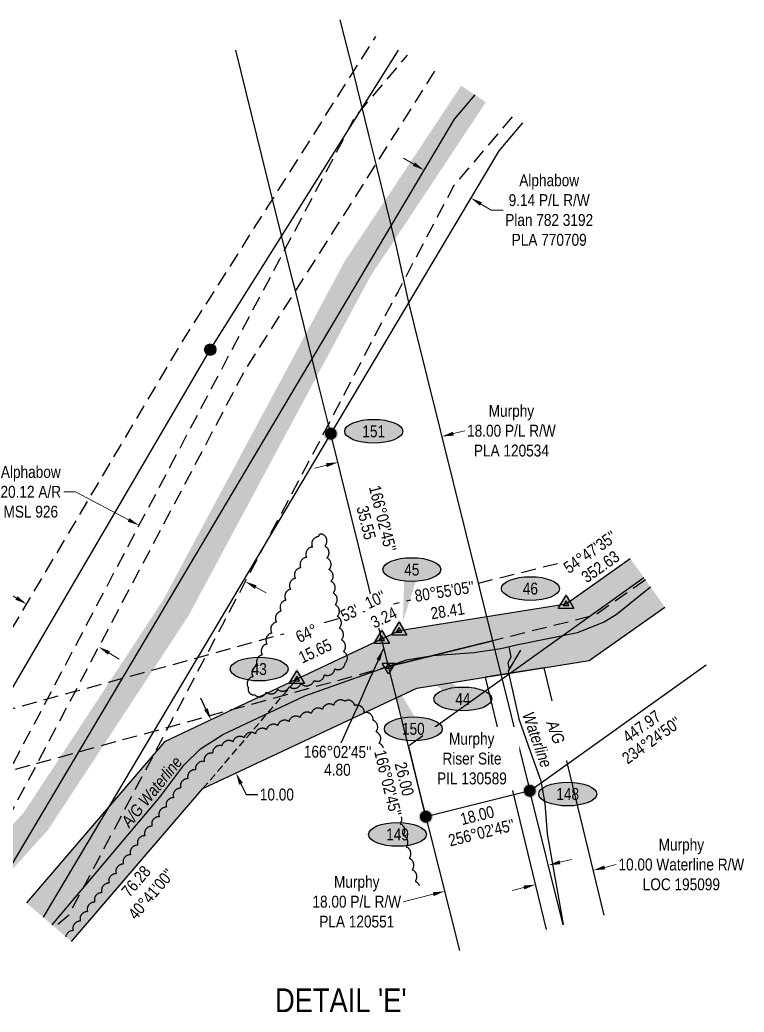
# Model space of a CAD drawing. Extents: x 519217 to 529401, y 6048073 to 6055420.
# Drawn here: x 523217 to 523826, y 6050888 to 6051722 of the extents above; entities that cross this region are included whole.
import ezdxf
from ezdxf.enums import TextEntityAlignment as Align

# ---------------------------------------------------------------- set-up
doc = ezdxf.new("R2010")
doc.units = 0
doc.header["$LTSCALE"] = 5
doc.header["$PDSIZE"] = 0.5
for name, pattern in [('0', [1, 1, 0]), ('foc-ACCESSROAD', [3.75, 2.5, -1.25]), ('foc-FLOWLINE', [3.75, 2.5, -1.25]), ('foc-TRAV', [1.875, 1.25, -0.625]), ('POWERLINE5', [7.8, 2.4, -0.6, 0.6, -0.6, 0.6, -0.6, 2.4])]:
    doc.linetypes.add(name, pattern=pattern)
doc.layers.get('Defpoints').update_dxf_attribs({"color": 9})
for name, color, linetype in [('AS-PIPE-AG', 44, 'Continuous'), ('AS-PIPE-UG-T', 44, 'Continuous'), ('AS-POWER', 104, 'foc-POWER'), ('AS-POWER-EXISTING', 72, 'POWERLINE5'), ('AS-ROADS', 254, 'Continuous'), ('C-AR', 13, 'foc-ACCESSROAD'), ('C-RW', 13, 'Continuous'), ('C-WS', 13, 'foc-ACCESSROAD'), ('DETAIL-T', 7, 'Continuous'), ('F-EZE', 190, 'foc-FLOWLINE'), ('F-RW', 190, 'Continuous'), ('F-WS', 190, 'foc-ACCESSROAD'), ('L-BD', 7, 'Continuous'), ('L-BD1', 253, 'Continuous'), ('L-MON', 1, 'Continuous'), ('P-ELEVATION', 7, 'Continuous'), ('P-PROPOSED', 10, 'Continuous'), ('P-PROPOSED-H', 21, 'Continuous'), ('P-STATION', 7, 'Continuous'), ('P-TRAV', 4, 'foc-TRAV'), ('P-TXT', 4, 'Continuous'), ('T-BUSH', 110, '0')]:
    doc.layers.add(name, color=color, linetype=linetype)
for name, color, linetype, lineweight in [('C-AR-T', 13, 'Continuous', 9), ('C-RW-T', 13, 'Continuous', 9), ('C-WS-T', 13, 'Continuous', 9), ('F-EZE-T', 190, 'Continuous', 9), ('F-RW-T', 190, 'Continuous', 9), ('F-WS-T', 190, 'Continuous', 9)]:
    doc.layers.add(name, color=color, linetype=linetype, lineweight=lineweight)
doc.styles.add('80', font='ARIALN.TTF', dxfattribs={"height": 10})
doc.styles.add('80CG', font='ARIALN.TTF', dxfattribs={"height": 10})
doc.styles.add('80L', font='ARIALN.TTF', dxfattribs={"height": 10})
doc.styles.add('foc-LtypeFont', font='ARIALN.TTF', dxfattribs={"height": 7.35})
doc.linetypes.add('foc-POWER', pattern='A,6,-1,["P",foc-LtypeFont,S=0.2,R=0,X=-0.625,Y=-0.75],-1.24,4', length=12.24)
doc.dimstyles.new('Compass 5 000', dxfattribs={"dimscale": 5, "dimtxt": 9, "dimasz": 2, "dimexe": 0.2, "dimexo": 0.0625, "dimgap": 0.5, "dimtad": 0, "dimtih": 1, "dimtoh": 1, "dimzin": 0, "dimdsep": 46, "dimtxsty": '80CG', "dimcen": 0.1, "dimse1": 1, "dimse2": 1, "dimclrd": 256, "dimclrt": 256, "dimaunit": 1, "dimadec": 4, "dimazin": 0, "dimtfac": 0.06, "dimtofl": 0, "dimtmove": 0, "dimatfit": 1, "dimfxl": 0.2, "dimtolj": 1, "dimtzin": 0, "dimlwd": -1, "dimarcsym": 0})

# ---------------------------------------------------------------- blocks, each defined once
blk = doc.blocks.new('POWERPOLE')
h = blk.add_hatch(color=255)
edge = h.paths.add_edge_path()
edge.add_arc((0, 0), 0.96, 0, 360)
at = {"linetype": 'Continuous'}
for p, q in [((0.68, -0.68), (-0.68, 0.68)), ((-0.68, -0.68), (0.68, 0.68))]:
    blk.add_line(p, q, dxfattribs=at)
blk.add_circle((0, 0), 0.96, dxfattribs=at)
blk = doc.blocks.new('fdia')
at = {"color": 255, "const_width": 1}
blk.add_lwpolyline([(-0.5, 0, 1), (0.5, 0, 1)], format="xyb", close=True, dxfattribs=at)
blk = doc.blocks.new('Fdiaa')
blk.add_blockref('fdia', (0, 0))
blk = doc.blocks.new('fdib')
at = {"color": 1, "const_width": 1.6}
blk.add_lwpolyline([(-0.4, 0, 1), (0.4, 0, 1)], format="xyb", close=True, dxfattribs=at)
at = {"color": 1}
blk.add_circle((0, 0), 0.8, dxfattribs=at)
blk = doc.blocks.new('Fdibb')
blk.add_blockref('fdib', (0, 0))
blk = doc.blocks.new('fdicc')
for name in ['Fdibb', 'Fdiaa']:
    blk.add_blockref(name, (0, 0))
blk = doc.blocks.new('FDI')
blk.add_blockref('fdicc', (0, 0))
blk = doc.blocks.new('TRIA')
blk.add_hatch(color=255).paths.add_polyline_path([(-0.04, 1.52), (-1.47, -0.87), (1.39, -0.87)])
blk = doc.blocks.new('Hybrid_EC')
at = {"color": 251}
for points in [[(-1.3, -0.74), (0, 1.42), (1.3, -0.74)], [(0.47, -0.26), (0, 0.53), (-0.47, -0.26)]]:
    blk.add_lwpolyline(points, close=True, dxfattribs=at)
at = {"layer": 'Defpoints'}
blk.add_circle((0, 0), 0.05, dxfattribs=at)
at = {"xscale": 1.2, "yscale": 1.2, "zscale": 1.2}
blk.add_blockref('TRIA', (0.05, 0.06), dxfattribs=at)
blk = doc.blocks.new('*D561')
at = {"layer": 'Defpoints', "color": 0, "transparency": 16777216}
for p in [(523223.13, 6051230.66), (523223.13, 6051230.66), (523283.71, 6051194.72)]:
    blk.add_point(p, dxfattribs=at)
at = {"layer": 'F-EZE-T', "transparency": 16777216}
for p, q in [((523205.93, 6051240.87), (523195.93, 6051240.87)), ((523214.53, 6051235.76), (523205.93, 6051240.87)), ((523292.31, 6051189.61), (523300.91, 6051184.51))]:
    blk.add_line(p, q, dxfattribs=at)
for points in [[(523215.38, 6051237.2), (523213.68, 6051234.33), (523223.13, 6051230.66)], [(523293.16, 6051191.05), (523291.46, 6051188.18), (523283.71, 6051194.72)]]:
    blk.add_solid(points, dxfattribs=at)
at = {"layer": 'F-EZE-T', "transparency": 16777216, "insert": (523113.29, 6051240.87), "char_height": 10, "attachment_point": 5, "style": '80CG'}
blk.add_mtext('\\A1;ATCO\\PVariable Width Power Line R/W\\PEZE 140356', dxfattribs=at)
blk = doc.blocks.new('*D562')
at = {"layer": 'Defpoints', "color": 0, "transparency": 16777216}
for p in [(523317.66, 6051296.73), (523312.75, 6051287.44), (523401.96, 6051240.29)]:
    blk.add_point(p, dxfattribs=at)
at = {"layer": 'F-WS-T', "transparency": 16777216}
for p, q in [((523264.33, 6051324.92), (523254.33, 6051324.92)), ((523308.82, 6051301.4), (523264.33, 6051324.92)), ((523415.71, 6051244.91), (523424.55, 6051240.23))]:
    blk.add_line(p, q, dxfattribs=at)
for points in [[(523309.6, 6051302.87), (523308.04, 6051299.93), (523317.66, 6051296.73)], [(523416.49, 6051246.38), (523414.93, 6051243.43), (523406.87, 6051249.58)]]:
    blk.add_solid(points, dxfattribs=at)
at = {"layer": 'F-WS-T', "transparency": 16777216, "insert": (523226.6, 6051324.92), "char_height": 10, "attachment_point": 5, "style": '80CG'}
blk.add_mtext('\\A1;Alphabow\\P20.12 A/R\\PMSL 926', dxfattribs=at)
blk = doc.blocks.new('*D563')
at = {"layer": 'C-RW-T', "transparency": 16777216}
for p, q in [((523671.37, 6051013.72), (523681.07, 6051016.16)), ((523564.85, 6050986.9), (523539.7, 6050980.57))]:
    blk.add_line(p, q, dxfattribs=at)
for points in [[(523670.97, 6051015.34), (523671.78, 6051012.11), (523661.67, 6051011.28)], [(523564.44, 6050988.52), (523565.26, 6050985.29), (523574.55, 6050989.34)]]:
    blk.add_solid(points, dxfattribs=at)
at = {"layer": 'Defpoints', "color": 0, "transparency": 16777216}
for p in [(523661.61, 6051011.54), (523574.48, 6050989.6), (523574.55, 6050989.34)]:
    blk.add_point(p, dxfattribs=at)
at = {"layer": 'C-RW-T', "transparency": 16777216, "insert": (523500.61, 6050980.57), "char_height": 10, "attachment_point": 5, "style": '80CG'}
blk.add_mtext('\\A1;Murphy\\P18.00 P/L R/W\\PPLA 120551', dxfattribs=at)
blk = doc.blocks.new('*D564')
at = {"layer": 'C-AR-T', "transparency": 16777216}
for p, q in [((523709.05, 6051009.39), (523718.76, 6051011.8)), ((523641.11, 6050992.55), (523631.4, 6050990.15))]:
    blk.add_line(p, q, dxfattribs=at)
for points in [[(523708.65, 6051011.01), (523709.45, 6051007.78), (523699.35, 6051006.99)], [(523640.71, 6050994.17), (523641.51, 6050990.94), (523650.82, 6050994.96)]]:
    blk.add_solid(points, dxfattribs=at)
at = {"layer": 'Defpoints', "color": 0, "transparency": 16777216}
for p in [(523699.34, 6051007.02), (523699.35, 6051006.99), (523650.81, 6050994.99)]:
    blk.add_point(p, dxfattribs=at)
at = {"layer": 'C-AR-T', "transparency": 16777216, "insert": (523773.44, 6051011.8), "char_height": 10, "attachment_point": 5, "style": '80CG'}
blk.add_mtext('\\A1;Murphy\\P10.00 Waterline R/W\\PLOC 195099', dxfattribs=at)
blk = doc.blocks.new('*D565')
at = {"layer": 'Defpoints', "color": 0, "transparency": 16777216}
for p in [(523556.68, 6051594.36), (523595.94, 6051571.02), (523596.45, 6051571.87)]:
    blk.add_point(p, dxfattribs=at)
at = {"layer": 'F-RW-T', "transparency": 16777216}
for p, q in [((523548.6, 6051600.33), (523540, 6051605.44)), ((523605.05, 6051566.76), (523613.64, 6051561.65)), ((523613.64, 6051561.65), (523623.64, 6051561.65))]:
    blk.add_line(p, q, dxfattribs=at)
for points in [[(523549.45, 6051601.76), (523547.74, 6051598.9), (523557.19, 6051595.22)], [(523605.9, 6051568.19), (523604.2, 6051565.33), (523596.45, 6051571.87)]]:
    blk.add_solid(points, dxfattribs=at)
at = {"layer": 'F-RW-T', "transparency": 16777216, "insert": (523662.35, 6051561.65), "char_height": 10, "attachment_point": 5, "style": '80CG'}
blk.add_mtext('\\A1;Alphabow\\P9.14 P/L R/W\\PPlan 782 3192\\PPLA 770709', dxfattribs=at)
blk = doc.blocks.new('*D566')
at = {"layer": 'Defpoints', "color": 0, "transparency": 16777216}
for p in [(523384.51, 6051136.38), (523399.05, 6051088.73), (523405.44, 6051091.72)]:
    blk.add_point(p, dxfattribs=at)
at = {"layer": 'P-TXT', "transparency": 16777216}
for p, q in [((523373.88, 6051142.44), (523369.63, 6051151.49)), ((523403.3, 6051079.67), (523407.54, 6051070.62)), ((523407.54, 6051070.62), (523417.54, 6051070.62))]:
    blk.add_line(p, q, dxfattribs=at)
for points in [[(523375.38, 6051143.15), (523372.37, 6051141.73), (523378.12, 6051133.38)], [(523404.8, 6051080.38), (523401.79, 6051078.97), (523399.05, 6051088.73)]]:
    blk.add_solid(points, dxfattribs=at)
at = {"layer": 'P-TXT', "transparency": 16777216, "insert": (523433.48, 6051070.62), "char_height": 10, "attachment_point": 5, "style": '80CG'}
blk.add_mtext('\\A1;10.00', dxfattribs=at)
blk = doc.blocks.new('*U609')
at = {"layer": 'P-ELEVATION'}
h = blk.add_hatch(color=111, dxfattribs=at)
h.dxf.hatch_style = 1
edge = h.paths.add_edge_path()
edge.add_ellipse((0, 0), major_axis=(-24.38, 0), ratio=0.410256, start_angle=0, end_angle=360)
at = {"layer": 'P-ELEVATION', "color": 7, "flags": 128}
blk.add_lwpolyline([(0, 0, 12.5, 0, 0), (14.54, -0.68, 0, 0, 0)], format="xyseb", dxfattribs=at)
at = {"layer": 'P-ELEVATION', "color": 7}
blk.add_ellipse((0, 0), major_axis=(-24.38, 0), ratio=0.410256, dxfattribs=at)
at = {"layer": 'P-ELEVATION', "style": '80'}
blk.add_attdef('ELEVATION', text='', height=10, dxfattribs=at).set_placement((0, 0), align=Align.MIDDLE_CENTER)
blk = doc.blocks.new('*U610')
at = {"layer": 'P-ELEVATION'}
h = blk.add_hatch(color=111, dxfattribs=at)
h.dxf.hatch_style = 1
edge = h.paths.add_edge_path()
edge.add_ellipse((0, 0), major_axis=(-24.38, 0), ratio=0.410256, start_angle=0, end_angle=360)
at = {"layer": 'P-ELEVATION', "color": 7, "flags": 128}
blk.add_lwpolyline([(0, 0, 12.5, 0, 0), (-7.44, -43.46, 0, 0, 0)], format="xyseb", dxfattribs=at)
at = {"layer": 'P-ELEVATION', "color": 7}
blk.add_ellipse((0, 0), major_axis=(-24.38, 0), ratio=0.410256, dxfattribs=at)
at = {"layer": 'P-ELEVATION', "style": '80'}
blk.add_attdef('ELEVATION', text='', height=10, dxfattribs=at).set_placement((0, 0), align=Align.MIDDLE_CENTER)
blk = doc.blocks.new('*U611')
at = {"layer": 'P-ELEVATION'}
h = blk.add_hatch(color=111, dxfattribs=at)
h.dxf.hatch_style = 1
edge = h.paths.add_edge_path()
edge.add_ellipse((0, 0), major_axis=(-24.38, 0), ratio=0.410256, start_angle=0, end_angle=360)
at = {"layer": 'P-ELEVATION', "color": 7, "flags": 128}
blk.add_lwpolyline([(0, 0, 12.5, 0, 0), (-61.05, 45.72, 0, 0, 0)], format="xyseb", dxfattribs=at)
at = {"layer": 'P-ELEVATION', "color": 7}
blk.add_ellipse((0, 0), major_axis=(-24.38, 0), ratio=0.410256, dxfattribs=at)
at = {"layer": 'P-ELEVATION', "style": '80'}
blk.add_attdef('ELEVATION', text='', height=10, dxfattribs=at).set_placement((0, 0), align=Align.MIDDLE_CENTER)
blk = doc.blocks.new('*U612')
at = {"layer": 'P-ELEVATION'}
h = blk.add_hatch(color=111, dxfattribs=at)
h.dxf.hatch_style = 1
edge = h.paths.add_edge_path()
edge.add_ellipse((0, 0), major_axis=(-24.38, 0), ratio=0.410256, start_angle=0, end_angle=360)
at = {"layer": 'P-ELEVATION', "color": 7, "flags": 128}
blk.add_lwpolyline([(0, 0, 12.5, 0, 0), (-20.24, 46.06, 0, 0, 0)], format="xyseb", dxfattribs=at)
at = {"layer": 'P-ELEVATION', "color": 7}
blk.add_ellipse((0, 0), major_axis=(-24.38, 0), ratio=0.410256, dxfattribs=at)
at = {"layer": 'P-ELEVATION', "style": '80'}
blk.add_attdef('ELEVATION', text='', height=10, dxfattribs=at).set_placement((0, 0), align=Align.MIDDLE_CENTER)
blk = doc.blocks.new('*U613')
at = {"layer": 'P-ELEVATION'}
h = blk.add_hatch(color=111, dxfattribs=at)
h.dxf.hatch_style = 1
edge = h.paths.add_edge_path()
edge.add_ellipse((0, 0), major_axis=(-24.38, 0), ratio=0.410256, start_angle=0, end_angle=360)
at = {"layer": 'P-ELEVATION', "color": 7, "flags": 128}
blk.add_lwpolyline([(0, 0, 12.5, 0, 0), (13.04, 0.25, 0, 0, 0)], format="xyseb", dxfattribs=at)
at = {"layer": 'P-ELEVATION', "color": 7}
blk.add_ellipse((0, 0), major_axis=(-24.38, 0), ratio=0.410256, dxfattribs=at)
at = {"layer": 'P-ELEVATION', "style": '80'}
blk.add_attdef('ELEVATION', text='', height=10, dxfattribs=at).set_placement((0, 0), align=Align.MIDDLE_CENTER)
blk = doc.blocks.new('Hybrid_RC')
at = {"color": 4}
for points in [[(1.08, 0.6), (0, -1.2), (-1.08, 0.6)], [(0, 0.6), (0.54, -0.3), (-0.54, -0.3)]]:
    blk.add_lwpolyline(points, close=True, dxfattribs=at)
at = {"rotation": 180}
blk.add_blockref('TRIA', (-0.04, -0.07), dxfattribs=at)
blk = doc.blocks.new('*D697')
at = {"layer": 'C-RW-T', "transparency": 16777216}
for p, q in [((523581.8, 6051373.85), (523591.5, 6051376.26)), ((523475.08, 6051347.37), (523465.38, 6051344.96))]:
    blk.add_line(p, q, dxfattribs=at)
for points in [[(523581.4, 6051375.47), (523582.2, 6051372.23), (523572.09, 6051371.44)], [(523474.68, 6051348.99), (523475.48, 6051345.75), (523484.79, 6051349.78)]]:
    blk.add_solid(points, dxfattribs=at)
at = {"layer": 'Defpoints', "color": 0, "transparency": 16777216}
for p in [(523572.09, 6051371.44), (523574.07, 6051363.47), (523486.77, 6051341.81)]:
    blk.add_point(p, dxfattribs=at)
at = {"layer": 'C-RW-T', "transparency": 16777216, "insert": (523630.59, 6051376.26), "char_height": 10, "attachment_point": 5, "style": '80CG'}
blk.add_mtext('\\A1;Murphy\\P18.00 P/L R/W\\PPLA 120534', dxfattribs=at)

msp = doc.modelspace()

# ---------------------------------------------------------------- hatches: boundary and pattern name
at = {"layer": 'P-PROPOSED-H'}
h = msp.add_hatch(color=256, dxfattribs=at)
h.dxf.hatch_style = 1
h.paths.add_polyline_path([(523222.89, 6050979.696), (523260.788, 6050947.119), (523371.359, 6051075.749), (523551.135, 6051160.017), (523695.846, 6051183.148), (523759.598, 6051228.131), (523730.534, 6051268.787), (523676.508, 6051230.666), (523536.195, 6051208.238), (523450.248, 6051167.522), (523339.075, 6051114.856)])

# ---------------------------------------------------------------- linework, layer by layer
at = {"layer": 'AS-PIPE-AG', "flags": 128}
for points in [[(523244.467, 6050961.148), (523334.967, 6051068.352), (523355.217, 6051095.302), (523369.252, 6051109.052), (523388.042, 6051121.182), (523456.937, 6051153.472), (523542.412, 6051183.927), (523564.467, 6051187.442), (523598.887, 6051190.087), (523621.837, 6051193.252), (523634.987, 6051196.307), (523686.177, 6051206.907), (523707.907, 6051215.587), (523718.562, 6051222.022), (523747.409, 6051245.182)], [(523628.297, 6051194.697), (523630.172, 6051186.297), (523627.502, 6051181.162), (523628.587, 6051176.167)], [(523638.152, 6051191.957), (523627.892, 6051174.667), (523628.977, 6051169.237), (523636.957, 6051134.207), (523645.062, 6051110.932), (523655.272, 6051082.187), (523658.697, 6051063.012), (523660.602, 6051037.512), (523673.772, 6050963.207), (523674.109, 6050961.227)]]:
    msp.add_lwpolyline(points, dxfattribs=at)
at = {"layer": 'AS-POWER', "flags": 128}
msp.add_lwpolyline([(523131.188, 6051038.292), (523150.532, 6051056.617), (523377.487, 6051444.387), (523535.78, 6051696.142)], dxfattribs=at)
at = {"layer": 'AS-ROADS', "const_width": 25, "flags": 128}
msp.add_lwpolyline([(523188.607, 6051001.602), (523231.157, 6051048.537), (523348.472, 6051227.382), (523501.142, 6051512.142), (523598.732, 6051659.219)], dxfattribs=at)
at = {"layer": 'C-AR', "flags": 128}
for points in [[(523602.564, 6051248.265), (523602.971, 6051248.365), (523651.165, 6051260.338), (523670.174, 6051265.063)], [(523505.954, 6051224.218), (523515.408, 6051226.839), (523546.03, 6051234.367)], [(523473.52, 6051215.227), (523485.289, 6051218.49)], [(523067.694, 6051081.188), (523101.178, 6051112.558), (523163.186, 6051129.633), (523263.924, 6051157.364), (523320.412, 6051172.926), (523384.176, 6051190.484), (523397.447, 6051194.139), (523439.411, 6051205.772)]]:
    msp.add_lwpolyline(points, dxfattribs=at)
at = {"layer": 'C-RW', "flags": 128}
for points in [[(523486.423, 6051721.511), (523497.597, 6051677.552), (523510.772, 6051623.886), (523516.576, 6051600.244), (523533.915, 6051529.624), (523544.174, 6051483.949), (523548.645, 6051465.933), (523614.694, 6051199.782), (523527.394, 6051178.092), (523478.822, 6051373.817), (523467.439, 6051419.688), (523449.052, 6051493.779), (523446.435, 6051504.326), (523429.924, 6051570.857), (523398.857, 6051696.046)], [(523741.933, 6051252.841), (523622.76, 6051167.565), (523543.993, 6051111.203), (523552.909, 6051075.277), (523587.052, 6050939.672)], [(523708.531, 6050969.186), (523677.623, 6051096.403), (523658.018, 6051177.102), (523608.512, 6051169.188), (523631.027, 6051076.404), (523659.946, 6050957.383)], [(523674.175, 6050961.243), (523646.052, 6051073.812), (523794.204, 6051179.723)]]:
    msp.add_lwpolyline(points, dxfattribs=at)
at = {"layer": 'C-WS', "linetype": 'ByBlock', "flags": 128}
msp.add_lwpolyline([(523646.052, 6051073.812), (523558.672, 6051052.052), (523543.971, 6051111.294), (523527.394, 6051178.092), (523614.694, 6051199.782), (523646.052, 6051073.812), (523646.052, 6051073.812)], close=True, dxfattribs=at)
at = {"layer": 'F-EZE', "flags": 128}
for points in [[(523109.708, 6051052.017), (523126.421, 6051067.675), (523353.451, 6051450.283), (523430.817, 6051572.265), (523497.597, 6051677.552), (523516.543, 6051707.425)], [(523566.012, 6051678.41), (523516.576, 6051600.244), (523449.798, 6051494.949), (523406.839, 6051427.568), (523189.721, 6051016.989), (523178.846, 6051007.839)]]:
    msp.add_lwpolyline(points, dxfattribs=at)
at = {"layer": 'F-RW', "flags": 128}
for points in [[(523199.934, 6050994.364), (523582.651, 6051638.035), (523600.043, 6051658.45)], [(523640.055, 6051634.982), (523619.932, 6051611.362), (523237.093, 6050967.486)]]:
    msp.add_lwpolyline(points, dxfattribs=at)
at = {"layer": 'F-WS', "flags": 128}
for points in [[(523161.532, 6051018.902), (523178.256, 6051032.973), (523435.972, 6051520.56), (523499.162, 6051639.695), (523543.247, 6051691.762)], [(523631.216, 6051640.166), (523582.306, 6051582.395), (523535.278, 6051493.362), (523472.228, 6051373), (523258.253, 6050968.908), (523246.725, 6050959.207)]]:
    msp.add_lwpolyline(points, dxfattribs=at)
at = {"layer": 'P-TRAV', "flags": 128}
msp.add_lwpolyline([(523371.359, 6051075.749), (523450.248, 6051167.522)], dxfattribs=at)
at = {"layer": 'T-BUSH', "flags": 128}
msp.add_lwpolyline([(523464.704, 6051166.404, 0.5205671), (523473.419, 6051171.298, 0.5205671), (523482.133, 6051176.192, 0.5205671), (523490.848, 6051181.086, 0.5205671), (523489.417, 6051190.783, 0.5205671), (523487.679, 6051200.626, 0.5205671), (523485.941, 6051210.468, 0.5205671), (523484.203, 6051220.311, 0.5205671), (523482.464, 6051230.153, 0.5205671), (523480.726, 6051239.996, 0.5205671), (523478.988, 6051249.838, 0.5205671), (523477.249, 6051259.681, 0.5205671), (523475.511, 6051269.523, 0.5205671), (523473.773, 6051279.366, 0.5205671), (523472.035, 6051289.209, 0.5205671), (523468.273, 6051287.271, 0.5205671), (523463.349, 6051278.573, 0.5205671), (523458.426, 6051269.875, 0.5205671), (523453.502, 6051261.177, 0.5205671), (523448.96, 6051252.29, 0.5205671), (523445.002, 6051243.112, 0.5205671), (523441.044, 6051233.934, 0.5205671), (523437.087, 6051224.756, 0.5205671), (523433.129, 6051215.578, 0.5205671), (523429.172, 6051206.4, 0.5205671), (523425.214, 6051197.222, 0.5205671), (523421.256, 6051188.044, 0.5205671), (523417.299, 6051178.866, 0.5205671), (523413.341, 6051169.688, 0.5205671), (523409.383, 6051160.51, 0.5205671), (523414.808, 6051154.303, 0.5205671), (523424.521, 6051156.659, 0.5205671), (523434.234, 6051159.014, 0.5205671), (523443.948, 6051161.37, 0.5205671), (523453.661, 6051163.726, 0.5205671)], format="xyb", close=True, dxfattribs=at)
for points in [[(523522.984, 6051109.927, 0.2269377), (523519.319, 6051113.708, 0.5205671), (523516.786, 6051123.377, 0.5205671), (523514.253, 6051133.046, 0.5205671), (523506.939, 6051139.476, 0.5205671), (523498.9, 6051145.414, 0.5205671), (523490.527, 6051149.058, 0.5205671), (523481.132, 6051145.649, 0.5205671), (523471.736, 6051142.24, 0.5205671), (523462.341, 6051138.83, 0.5205671), (523452.946, 6051135.421, 0.5205671), (523443.55, 6051132.012, 0.5205671), (523434.155, 6051128.603, 0.5205671), (523424.759, 6051125.193, 0.5205671), (523415.364, 6051121.784, 0.5205671), (523405.968, 6051118.375, 0.5205671), (523396.573, 6051114.966, 0.5205671), (523387.177, 6051111.556, 0.5205671), (523379.505, 6051105.388, 0.5205671), (523372.318, 6051098.442, 0.5205671), (523365.131, 6051091.496, 0.5205671), (523358.652, 6051083.924, 0.5205671), (523352.629, 6051075.947, 0.5205671), (523346.606, 6051067.971, 0.5205671), (523340.583, 6051059.995, 0.5205671), (523334.56, 6051052.018, 0.5205671), (523328.537, 6051044.042, 0.5205671), (523322.514, 6051036.066, 0.5205671), (523316.491, 6051028.09, 0.5205671), (523310.468, 6051020.113, 0.5205671), (523304.445, 6051012.137, 0.5205671), (523298.423, 6051004.161, 0.5205671), (523292.4, 6050996.184, 0.5205671), (523286.377, 6050988.208, 0.5205671), (523280.354, 6050980.232, 0.5205671), (523274.331, 6050972.255, 0.5205671), (523268.308, 6050964.279, 0.5205671), (523262.285, 6050956.303, 0.3775058), (523256.046, 6050951.195, 0.3775058)], [(523553.224, 6050994.309, 0.2082985), (523549.711, 6050997.685, 0.5205671), (523547.178, 6051007.353, 0.5205671), (523544.646, 6051017.022, 0.5205671), (523542.113, 6051026.691, 0.5205671), (523539.58, 6051036.359, 0.5205671), (523537.048, 6051046.028, 0.2586782), (523538.208, 6051051.829)]]:
    msp.add_lwpolyline(points, format="xyb", dxfattribs=at)

# ---------------------------------------------------------------- block references
at = {"layer": 'AS-POWER-EXISTING', "xscale": 4.997438599999932, "yscale": 4.997438599999932, "zscale": 4.997438599999932}
msp.add_blockref('POWERPOLE', (523377.487, 6051444.387), dxfattribs=at)
at = {"layer": 'L-MON'}
for name, p, xscale, yscale, zscale in [('FDI', (523478.822, 6051373.817), 4.997438599999936, 4.997438599999936, 4.997438599999936), ('Hybrid_EC', (523676.508, 6051230.666), 4.997438599999936, 4.997438599999936, 4.997438599999936), ('Hybrid_EC', (523450.248, 6051167.522), 4.997438599999936, 4.997438599999936, 4.997438599999936), ('Hybrid_RC', (523527.394, 6051178.092), 4.997438599999938, 4.997438599999938, 4.997438599999938), ('FDI', (523558.672, 6051052.052), 4.997438599999936, 4.997438599999936, 4.997438599999936)]:
    msp.add_blockref(name, p, dxfattribs=dict(at, xscale=xscale, yscale=yscale, zscale=zscale))
at = {"layer": 'P-STATION', "xscale": 0.99948772, "yscale": 0.99948772, "zscale": 0.99948772}
for name, p, values in [('*U613', (523514.859, 6051375.836), {'ELEVATION': '151'}), ('*U613', (523646.561, 6051243.667), {'ELEVATION': '46'}), ('*U611', (523589.817, 6051150.948), {'ELEVATION': '44'}), ('*U609', (523418.629, 6051176.101), {'ELEVATION': '43'}), ('*U613', (523677.912, 6051071.074), {'ELEVATION': '148'}), ('*U613', (523534.849, 6051037.152), {'ELEVATION': '149'})]:
    msp.add_blockref(name, p, dxfattribs=at).add_auto_attribs(values)

# ---------------------------------------------------------------- texts
at = {"layer": 'AS-PIPE-UG-T', "insert": (523301.825, 6051048.489), "char_height": 9.99488, "attachment_point": 1, "rotation": 50.82941, "style": '80L'}
msp.add_mtext_dynamic_manual_height_columns('\\pi0.068192;{\\fArial Narrow|b0|i1|c0|p34;A/G Waterline}', width=71.12319, gutter_width=50, heights=[0], dxfattribs=at)
at = {"layer": 'DETAIL-T', "color": 3, "insert": (523487.221, 6050897.815), "char_height": 19.9898, "width": 223.74335, "attachment_point": 5, "style": '80CG'}
msp.add_mtext("DETAIL 'E'", dxfattribs=at)
at = {"layer": 'L-BD', "style": '80L'}
for s, height, rotation, p in [("166°02'45''", 9.99488, 283.9929, (523522.432, 6051302.527)), ('35.55', 9.9949, 283.9929, (523508.612, 6051299.083)), ("234°24'50''", 9.99488, 35.5855, (523748.402, 6051116.276)), ('447.97', 9.9949, 35.5855, (523740.114, 6051127.858)), ("166°02'45''", 9.99488, 359.497462, (523484.494, 6051106.509)), ("166°02'45''", 9.99488, 283.9929, (523526.824, 6051080.279)), ('4.80', 9.9949, 359.497462, (523484.362, 6051091.517)), ('26.00', 9.9949, 283.9929, (523540.644, 6051083.722)), ('18.00', 9.9949, 13.9838, (523601.834, 6051053.192)), ("256°02'45''", 9.99488, 13.9838, (523605.457, 6051038.644))]:
    msp.add_text(s, height=height, rotation=rotation, dxfattribs=at).set_placement(p, align=Align.MIDDLE)
at = {"layer": 'L-BD1', "style": '80L'}
for s, p in [("54°47'35''", (523696.692, 6051274.406)), ('352.63', (523705.336, 6051262.156))]:
    msp.add_text(s, height=9.9949, rotation=35.2067, dxfattribs=at).set_placement(p, align=Align.MIDDLE)
at = {"layer": 'L-BD1', "attachment_point": 2, "style": '80L'}
for s, insert, char_height, width, rotation in [("80°55'05'' 28.41", (523573.495, 6051246.334), 9.99488, 51.3561, 9.0816), ('64°\\P15.65', (523456.343, 6051210.758), 9.9949, 28.20969, 25.348502), ("76.28 40°41'00''", (523311.32, 6051001.101), 9.99488, 44.86805, 49.3173)]:
    msp.add_mtext(s, dxfattribs=dict(at, insert=insert, char_height=char_height, width=width, rotation=rotation))

# ---------------------------------------------------------------- dimensions: what is measured, and where the dimension line sits
at = {"layer": 'C-AR-T'}
dim = msp.add_linear_dim(base=(523699.347, 6051006.988), p1=(523650.809, 6050994.988), p2=(523699.34, 6051007.016), angle=13.919657, text='Murphy\\P10.00 Waterline R/W\\PLOC 195099', dimstyle='Compass 5 000', dxfattribs=at)
dim.commit()
dim.dimension.update_dxf_attribs({"geometry": '*D564', "text_midpoint": (523773.439, 6051011.8), "dimtype": 161})
at = {"layer": 'C-RW-T', "color": 3}
dim = msp.add_linear_dim(base=(523572.094, 6051371.444), p1=(523486.766, 6051341.806), p2=(523574.072, 6051363.472), angle=13.937112, text='Murphy\\P18.00 P/L R/W\\PPLA 120534', dimstyle='Compass 5 000', dxfattribs=at)
dim.commit()
dim.dimension.update_dxf_attribs({"geometry": '*D697', "text_midpoint": (523630.591, 6051376.261), "dimtype": 161})
at = {"layer": 'C-RW-T'}
dim = msp.add_linear_dim(base=(523574.546, 6050989.343), p1=(523661.61, 6051011.538), p2=(523574.481, 6050989.6), angle=194.132606, text='Murphy\\P18.00 P/L R/W\\PPLA 120551', dimstyle='Compass 5 000', dxfattribs=at)
dim.commit()
dim.dimension.update_dxf_attribs({"geometry": '*D563', "text_midpoint": (523500.61, 6050980.569), "dimtype": 161})
at = {"layer": 'F-EZE-T', "color": 3}
dim = msp.add_aligned_dim(p1=(523283.706, 6051194.718), p2=(523223.133, 6051230.66), distance=0, text='ATCO\\PVariable Width Power Line R/W\\PEZE 140356', dimstyle='Compass 5 000', dxfattribs=at)
dim.commit()
dim.dimension.update_dxf_attribs({"geometry": '*D561', "text_midpoint": (523113.293, 6051240.866)})
at = {"layer": 'F-RW-T'}
dim = msp.add_aligned_dim(p1=(523556.683, 6051594.362), p2=(523595.944, 6051571.018), distance=0.995, text='Alphabow\\P9.14 P/L R/W\\PPlan 782 3192\\PPLA 770709', dimstyle='Compass 5 000', dxfattribs=at)
dim.commit()
dim.dimension.update_dxf_attribs({"geometry": '*D565', "text_midpoint": (523662.347, 6051561.652)})
at = {"layer": 'F-WS-T'}
dim = msp.add_linear_dim(base=(523317.664, 6051296.728), p1=(523401.956, 6051240.291), p2=(523312.754, 6051287.438), angle=152.141098, text='Alphabow\\P20.12 A/R\\PMSL 926', dimstyle='Compass 5 000', dxfattribs=at)
dim.commit()
dim.dimension.update_dxf_attribs({"geometry": '*D562', "text_midpoint": (523226.6, 6051324.915), "dimtype": 161})
at = {"layer": 'P-TXT'}
dim = msp.add_linear_dim(base=(523399.051, 6051088.729), p1=(523384.508, 6051136.379), p2=(523405.44, 6051091.724), angle=295.1144, text='10.00', dimstyle='Compass 5 000', dxfattribs=at)
dim.commit()
dim.dimension.update_dxf_attribs({"geometry": '*D566', "text_midpoint": (523433.478, 6051070.62), "dimtype": 161})

# ---------------------------------------------------------------- leaders
at = {"layer": 'L-BD', "path_type": 1}
msp.add_leader([(523522.803, 6051192.713), (523487.258, 6051113.736)], dimstyle='Compass 5 000', override={"dimgap": 0.5, "dimtad": 0}, dxfattribs=at)

# ---------------------------------------------------------------- next in the draw order: texts
at = {"layer": 'AS-PIPE-UG-T', "insert": (523664.439, 6051147.548), "char_height": 9.99488, "attachment_point": 1, "rotation": 289.554642, "style": '80L', "bg_fill": 3, "box_fill_scale": 1.15, "bg_fill_color": 256, "bg_fill_true_color": 256, "bg_fill_transparency": 0}
msp.add_mtext_dynamic_manual_height_columns('\\pi14.301;{\\fArial Narrow|b0|i1|c0|p34;A/G\\P\\pi0.77819;Waterline}', width=48.19686, gutter_width=50, heights=[0], dxfattribs=at)

# ---------------------------------------------------------------- next in the draw order: linework, layer by layer
at = {"layer": 'C-AR', "flags": 128}
msp.add_lwpolyline([(523743.277, 6051250.961), (523700.862, 6051221.209), (523663.278, 6051211.85), (523614.886, 6051199.826), (523527.585, 6051178.139), (523365.316, 6051133.458), (523347.027, 6051128.421), (523283.263, 6051110.862), (523231.861, 6051096.705), (523126.421, 6051067.675), (523109.708, 6051052.017)], dxfattribs=at)
at = {"layer": 'P-PROPOSED', "flags": 128}
for points in [[(523730.534, 6051268.787), (523676.508, 6051230.666), (523536.195, 6051208.238), (523536.195, 6051208.238), (523450.248, 6051167.522), (523339.075, 6051114.856), (523222.89, 6050979.696)], [(523260.788, 6050947.119), (523371.359, 6051075.749), (523551.135, 6051160.017), (523551.135, 6051160.017), (523695.846, 6051183.148), (523759.598, 6051228.131)]]:
    msp.add_lwpolyline(points, dxfattribs=at)

# ---------------------------------------------------------------- next in the draw order: texts
at = {"layer": 'C-WS-T', "insert": (523561.207, 6051122.525), "char_height": 9.99485, "attachment_point": 1, "style": '80L', "bg_fill": 2}
msp.add_mtext_dynamic_manual_height_columns('\\pi16.939;Murphy\\P\\pi11.427;Riser Site\\P\\pi6.9616;PIL 130589', width=71.10378, gutter_width=50, heights=[0], dxfattribs=at)
at = {"layer": 'L-BD1', "insert": (523514.09, 6051238.95), "char_height": 9.9949, "width": 21.84187, "attachment_point": 2, "rotation": 25.3485, "style": '80L', "bg_fill": 3, "box_fill_scale": 1.1, "bg_fill_color": 256, "bg_fill_transparency": 0}
msp.add_mtext("10''\\P3.24", dxfattribs=at)

# ---------------------------------------------------------------- next in the draw order: block references
at = {"layer": 'L-MON', "xscale": 4.997438599999936, "yscale": 4.997438599999936, "zscale": 4.997438599999936}
for name, p in [('Hybrid_EC', (523521.626, 6051201.336)), ('Hybrid_EC', (523536.195, 6051208.238)), ('FDI', (523646.052, 6051073.812))]:
    msp.add_blockref(name, p, dxfattribs=at)
at = {"layer": 'P-STATION', "xscale": 0.99948772, "yscale": 0.99948772, "zscale": 0.99948772}
for name, p, values in [('*U610', (523546.89, 6051259.65), {'ELEVATION': '45'}), ('*U612', (523548.155, 6051125.865), {'ELEVATION': '150'})]:
    msp.add_blockref(name, p, dxfattribs=at).add_auto_attribs(values)

# ---------------------------------------------------------------- next in the draw order: texts
at = {"layer": 'L-BD1', "insert": (523492.585, 6051227.763), "char_height": 9.9949, "width": 14.46503, "attachment_point": 2, "rotation": 25.348502, "style": '80L'}
msp.add_mtext("53'", dxfattribs=at)

doc.saveas('drawing.dxf')
